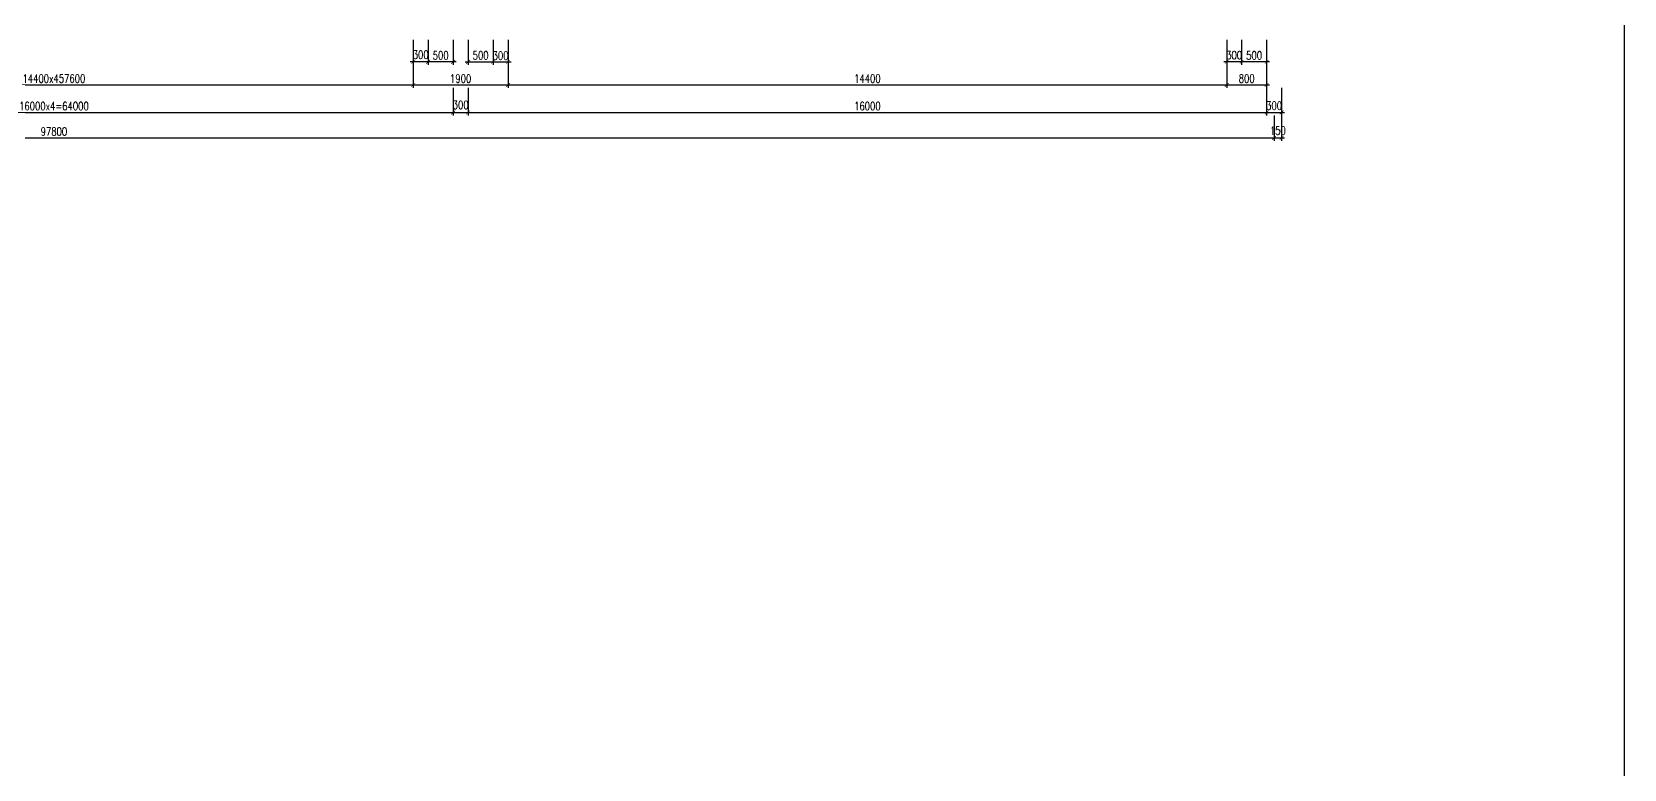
# Model space of a CAD drawing. Header units: millimetres. Extents: x -702765 to 835888, y -645289 to 262.
# Drawn here: x 627498 to 659404, y -434823 to -420051 of the extents above; entities that cross this region are included whole.
import ezdxf

# ---------------------------------------------------------------- set-up
doc = ezdxf.new("R2010")
doc.units = ezdxf.units.MM
doc.header["$LTSCALE"] = 0.01
doc.styles.add('2-5', font='romans.shx', dxfattribs={"width": 0.75, "bigfont": 'vns.shx'})
doc.dimstyles.new('1-75 HP', dxfattribs={"dimscale": 75, "dimtxt": 2.2, "dimasz": 1, "dimexe": 0.8, "dimexo": 0, "dimgap": 0.6, "dimtad": 1, "dimdec": 0, "dimdsep": 46, "dimtxsty": '2-5', "dimblk": 'ARCHTICK', "dimcen": 2.5, "dimdle": 0.8, "dimclrd": 1, "dimclre": 1, "dimclrt": 2, "dimadec": 0, "dimazin": 0, "dimtfac": 1, "dimtdec": 0, "dimtmove": 2, "dimatfit": 3, "dimldrblk": 'ARCHTICK', "dimfxl": 0, "dimtolj": 1, "dimtzin": 0, "dimarcsym": 0})

# ---------------------------------------------------------------- blocks, each defined once
blk = doc.blocks.new('_ArchTick')
at = {"color": 0, "linetype": 'ByBlock', "const_width": 0.15}
blk.add_lwpolyline([(-0.5, -0.5), (0.5, 0.5)], dxfattribs=at)
blk = doc.blocks.new('*D609')
at = {"color": 1, "lineweight": -2}
for p, q in [((620740, -420213), (620740, -421175)), ((635140, -420213), (635140, -421175)), ((620680, -421115), (635200, -421115))]:
    blk.add_line(p, q, dxfattribs=at)
at = {"layer": 'Defpoints', "color": 0}
for p in [(620740, -420213), (635140, -420213), (635140, -421115)]:
    blk.add_point(p, dxfattribs=at)
at = {"color": 1, "lineweight": -2, "xscale": 75, "yscale": 75, "zscale": 75, "rotation": 180}
blk.add_blockref('_ArchTick', (620740, -421115), dxfattribs=at)
at = {"color": 1, "lineweight": -2, "xscale": 75, "yscale": 75, "zscale": 75}
blk.add_blockref('_ArchTick', (635140, -421115), dxfattribs=at)
at = {"color": 2, "insert": (627940, -420987), "char_height": 165, "attachment_point": 5, "style": '2-5'}
blk.add_mtext('\\A1;14400x457600', dxfattribs=at)
blk = doc.blocks.new('*D610')
at = {"color": 1, "lineweight": -2}
for p, q in [((635140, -420213), (635140, -421175)), ((637040, -420213), (637040, -421175)), ((635080, -421115), (637100, -421115))]:
    blk.add_line(p, q, dxfattribs=at)
at = {"layer": 'Defpoints', "color": 0}
for p in [(635140, -420213), (637040, -420213), (637040, -421115)]:
    blk.add_point(p, dxfattribs=at)
at = {"color": 1, "lineweight": -2, "xscale": 75, "yscale": 75, "zscale": 75, "rotation": 180}
blk.add_blockref('_ArchTick', (635140, -421115), dxfattribs=at)
at = {"color": 1, "lineweight": -2, "xscale": 75, "yscale": 75, "zscale": 75}
blk.add_blockref('_ArchTick', (637040, -421115), dxfattribs=at)
at = {"color": 2, "insert": (636090, -420987), "char_height": 165, "attachment_point": 5, "style": '2-5'}
blk.add_mtext('\\A1;1900', dxfattribs=at)
blk = doc.blocks.new('*D611')
at = {"color": 1, "lineweight": -2}
for p, q in [((637040, -420213), (637040, -421175)), ((651440, -420213), (651440, -421175)), ((636980, -421115), (651500, -421115))]:
    blk.add_line(p, q, dxfattribs=at)
at = {"layer": 'Defpoints', "color": 0}
for p in [(637040, -420213), (651440, -420213), (651440, -421115)]:
    blk.add_point(p, dxfattribs=at)
at = {"color": 1, "lineweight": -2, "xscale": 75, "yscale": 75, "zscale": 75, "rotation": 180}
blk.add_blockref('_ArchTick', (637040, -421115), dxfattribs=at)
at = {"color": 1, "lineweight": -2, "xscale": 75, "yscale": 75, "zscale": 75}
blk.add_blockref('_ArchTick', (651440, -421115), dxfattribs=at)
at = {"color": 2, "insert": (644240, -420987), "char_height": 165, "attachment_point": 5, "style": '2-5'}
blk.add_mtext('\\A1;14400', dxfattribs=at)
blk = doc.blocks.new('*D612')
at = {"color": 1, "lineweight": -2}
for p, q in [((651440, -420213), (651440, -421175)), ((652240, -420213), (652240, -421175)), ((651380, -421115), (652300, -421115))]:
    blk.add_line(p, q, dxfattribs=at)
at = {"layer": 'Defpoints', "color": 0}
for p in [(651440, -420213), (652240, -420213), (652240, -421115)]:
    blk.add_point(p, dxfattribs=at)
at = {"color": 1, "lineweight": -2, "xscale": 75, "yscale": 75, "zscale": 75, "rotation": 180}
blk.add_blockref('_ArchTick', (651440, -421115), dxfattribs=at)
at = {"color": 1, "lineweight": -2, "xscale": 75, "yscale": 75, "zscale": 75}
blk.add_blockref('_ArchTick', (652240, -421115), dxfattribs=at)
at = {"color": 2, "insert": (651840, -420987), "char_height": 165, "attachment_point": 5, "style": '2-5'}
blk.add_mtext('\\A1;800', dxfattribs=at)
blk = doc.blocks.new('*D627')
at = {"color": 1, "lineweight": -2}
for p, q in [((651740, -420213), (651740, -420712)), ((652240, -420213), (652240, -420712)), ((652300, -420652), (651680, -420652))]:
    blk.add_line(p, q, dxfattribs=at)
at = {"layer": 'Defpoints', "color": 0}
for p in [(651740, -420213), (652240, -420213), (651740, -420652)]:
    blk.add_point(p, dxfattribs=at)
at = {"color": 1, "lineweight": -2, "xscale": 75, "yscale": 75, "zscale": 75, "rotation": 180}
blk.add_blockref('_ArchTick', (651740, -420652), dxfattribs=at)
at = {"color": 1, "lineweight": -2, "xscale": 75, "yscale": 75, "zscale": 75}
blk.add_blockref('_ArchTick', (652240, -420652), dxfattribs=at)
at = {"color": 2, "insert": (651990, -420523), "char_height": 165, "attachment_point": 5, "style": '2-5'}
blk.add_mtext('\\A1;500', dxfattribs=at)
blk = doc.blocks.new('*D622')
at = {"color": 1, "lineweight": -2}
for p, q in [((651440, -420213), (651440, -420712)), ((651740, -420213), (651740, -420712)), ((651800, -420652), (651380, -420652))]:
    blk.add_line(p, q, dxfattribs=at)
at = {"layer": 'Defpoints', "color": 0}
for p in [(651440, -420213), (651740, -420213), (651440, -420652)]:
    blk.add_point(p, dxfattribs=at)
at = {"color": 1, "lineweight": -2, "xscale": 75, "yscale": 75, "zscale": 75, "rotation": 180}
blk.add_blockref('_ArchTick', (651440, -420652), dxfattribs=at)
at = {"color": 1, "lineweight": -2, "xscale": 75, "yscale": 75, "zscale": 75}
blk.add_blockref('_ArchTick', (651740, -420652), dxfattribs=at)
at = {"color": 2, "insert": (651590, -420519), "char_height": 165, "attachment_point": 5, "style": '2-5'}
blk.add_mtext('\\A1;300', dxfattribs=at)
blk = doc.blocks.new('*D623')
at = {"color": 1, "lineweight": -2}
for p, q in [((636240, -420213), (636240, -420712)), ((636740, -420213), (636740, -420712)), ((636180, -420652), (636800, -420652))]:
    blk.add_line(p, q, dxfattribs=at)
at = {"layer": 'Defpoints', "color": 0}
for p in [(636240, -420213), (636740, -420213), (636740, -420652)]:
    blk.add_point(p, dxfattribs=at)
at = {"color": 1, "lineweight": -2, "xscale": 75, "yscale": 75, "zscale": 75, "rotation": 180}
blk.add_blockref('_ArchTick', (636240, -420652), dxfattribs=at)
at = {"color": 1, "lineweight": -2, "xscale": 75, "yscale": 75, "zscale": 75}
blk.add_blockref('_ArchTick', (636740, -420652), dxfattribs=at)
at = {"color": 2, "insert": (636490, -420523), "char_height": 165, "attachment_point": 5, "style": '2-5'}
blk.add_mtext('\\A1;500', dxfattribs=at)
blk = doc.blocks.new('*D624')
at = {"color": 1, "lineweight": -2}
for p, q in [((636740, -420213), (636740, -420712)), ((637040, -420213), (637040, -420712)), ((636680, -420652), (637100, -420652))]:
    blk.add_line(p, q, dxfattribs=at)
at = {"layer": 'Defpoints', "color": 0}
for p in [(636740, -420213), (637040, -420213), (637040, -420652)]:
    blk.add_point(p, dxfattribs=at)
at = {"color": 1, "lineweight": -2, "xscale": 75, "yscale": 75, "zscale": 75, "rotation": 180}
blk.add_blockref('_ArchTick', (636740, -420652), dxfattribs=at)
at = {"color": 1, "lineweight": -2, "xscale": 75, "yscale": 75, "zscale": 75}
blk.add_blockref('_ArchTick', (637040, -420652), dxfattribs=at)
at = {"color": 2, "insert": (636890, -420528), "char_height": 165, "attachment_point": 5, "style": '2-5'}
blk.add_mtext('\\A1;300', dxfattribs=at)
blk = doc.blocks.new('*D625')
at = {"color": 1, "lineweight": -2}
for p, q in [((635440, -420213), (635440, -420712)), ((635940, -420213), (635940, -420712)), ((636000, -420652), (635380, -420652))]:
    blk.add_line(p, q, dxfattribs=at)
at = {"layer": 'Defpoints', "color": 0}
for p in [(635440, -420213), (635940, -420213), (635440, -420652)]:
    blk.add_point(p, dxfattribs=at)
at = {"color": 1, "lineweight": -2, "xscale": 75, "yscale": 75, "zscale": 75, "rotation": 180}
blk.add_blockref('_ArchTick', (635440, -420652), dxfattribs=at)
at = {"color": 1, "lineweight": -2, "xscale": 75, "yscale": 75, "zscale": 75}
blk.add_blockref('_ArchTick', (635940, -420652), dxfattribs=at)
at = {"color": 2, "insert": (635690, -420523), "char_height": 165, "attachment_point": 5, "style": '2-5'}
blk.add_mtext('\\A1;500', dxfattribs=at)
blk = doc.blocks.new('*D626')
at = {"color": 1, "lineweight": -2}
for p, q in [((635140, -420213), (635140, -420712)), ((635440, -420213), (635440, -420712)), ((635500, -420652), (635080, -420652))]:
    blk.add_line(p, q, dxfattribs=at)
at = {"layer": 'Defpoints', "color": 0}
for p in [(635140, -420213), (635440, -420213), (635140, -420652)]:
    blk.add_point(p, dxfattribs=at)
at = {"color": 1, "lineweight": -2, "xscale": 75, "yscale": 75, "zscale": 75, "rotation": 180}
blk.add_blockref('_ArchTick', (635140, -420652), dxfattribs=at)
at = {"color": 1, "lineweight": -2, "xscale": 75, "yscale": 75, "zscale": 75}
blk.add_blockref('_ArchTick', (635440, -420652), dxfattribs=at)
at = {"color": 2, "insert": (635290, -420510), "char_height": 165, "attachment_point": 5, "style": '2-5'}
blk.add_mtext('\\A1;300', dxfattribs=at)
blk = doc.blocks.new('*D631')
at = {"color": 1, "lineweight": -2}
for p, q in [((619940, -421175), (619940, -421726)), ((635940, -421175), (635940, -421726)), ((619880, -421666), (636000, -421666))]:
    blk.add_line(p, q, dxfattribs=at)
at = {"layer": 'Defpoints', "color": 0}
for p in [(619940, -421175), (635940, -421175), (635940, -421666)]:
    blk.add_point(p, dxfattribs=at)
at = {"color": 1, "lineweight": -2, "xscale": 75, "yscale": 75, "zscale": 75, "rotation": 180}
blk.add_blockref('_ArchTick', (619940, -421666), dxfattribs=at)
at = {"color": 1, "lineweight": -2, "xscale": 75, "yscale": 75, "zscale": 75}
blk.add_blockref('_ArchTick', (635940, -421666), dxfattribs=at)
at = {"color": 2, "insert": (627940, -421539), "char_height": 165, "attachment_point": 5, "style": '2-5'}
blk.add_mtext('\\A1;16000x4=64000', dxfattribs=at)
blk = doc.blocks.new('*D632')
at = {"color": 1, "lineweight": -2}
for p, q in [((635940, -421175), (635940, -421726)), ((636240, -421175), (636240, -421726)), ((635880, -421666), (636300, -421666))]:
    blk.add_line(p, q, dxfattribs=at)
at = {"layer": 'Defpoints', "color": 0}
for p in [(635940, -421175), (636240, -421175), (636240, -421666)]:
    blk.add_point(p, dxfattribs=at)
at = {"color": 1, "lineweight": -2, "xscale": 75, "yscale": 75, "zscale": 75, "rotation": 180}
blk.add_blockref('_ArchTick', (635940, -421666), dxfattribs=at)
at = {"color": 1, "lineweight": -2, "xscale": 75, "yscale": 75, "zscale": 75}
blk.add_blockref('_ArchTick', (636240, -421666), dxfattribs=at)
at = {"color": 2, "insert": (636090, -421515), "char_height": 165, "attachment_point": 5, "style": '2-5'}
blk.add_mtext('\\A1;300', dxfattribs=at)
blk = doc.blocks.new('*D633')
at = {"color": 1, "lineweight": -2}
for p, q in [((636240, -421175), (636240, -421726)), ((652240, -421175), (652240, -421726)), ((636180, -421666), (652300, -421666))]:
    blk.add_line(p, q, dxfattribs=at)
at = {"layer": 'Defpoints', "color": 0}
for p in [(636240, -421175), (652240, -421175), (652240, -421666)]:
    blk.add_point(p, dxfattribs=at)
at = {"color": 1, "lineweight": -2, "xscale": 75, "yscale": 75, "zscale": 75, "rotation": 180}
blk.add_blockref('_ArchTick', (636240, -421666), dxfattribs=at)
at = {"color": 1, "lineweight": -2, "xscale": 75, "yscale": 75, "zscale": 75}
blk.add_blockref('_ArchTick', (652240, -421666), dxfattribs=at)
at = {"color": 2, "insert": (644240, -421539), "char_height": 165, "attachment_point": 5, "style": '2-5'}
blk.add_mtext('\\A1;16000', dxfattribs=at)
blk = doc.blocks.new('*D634')
at = {"color": 1, "lineweight": -2}
for p, q in [((652240, -421175), (652240, -421726)), ((652540, -421175), (652540, -421726)), ((652180, -421666), (652600, -421666))]:
    blk.add_line(p, q, dxfattribs=at)
at = {"layer": 'Defpoints', "color": 0}
for p in [(652240, -421175), (652540, -421175), (652540, -421666)]:
    blk.add_point(p, dxfattribs=at)
at = {"color": 1, "lineweight": -2, "xscale": 75, "yscale": 75, "zscale": 75, "rotation": 180}
blk.add_blockref('_ArchTick', (652240, -421666), dxfattribs=at)
at = {"color": 1, "lineweight": -2, "xscale": 75, "yscale": 75, "zscale": 75}
blk.add_blockref('_ArchTick', (652540, -421666), dxfattribs=at)
at = {"color": 2, "insert": (652390, -421530), "char_height": 165, "attachment_point": 5, "style": '2-5'}
blk.add_mtext('\\A1;300', dxfattribs=at)
blk = doc.blocks.new('*D636')
at = {"color": 1, "lineweight": -2}
for p, q in [((603490, -421726), (603490, -422236)), ((652390, -421726), (652390, -422236)), ((603430, -422176), (652450, -422176))]:
    blk.add_line(p, q, dxfattribs=at)
at = {"layer": 'Defpoints', "color": 0}
for p in [(603490, -421726), (652390, -421726), (652390, -422176)]:
    blk.add_point(p, dxfattribs=at)
at = {"color": 1, "lineweight": -2, "xscale": 75, "yscale": 75, "zscale": 75, "rotation": 180}
blk.add_blockref('_ArchTick', (603490, -422176), dxfattribs=at)
at = {"color": 1, "lineweight": -2, "xscale": 75, "yscale": 75, "zscale": 75}
blk.add_blockref('_ArchTick', (652390, -422176), dxfattribs=at)
at = {"color": 2, "insert": (627940, -422048), "char_height": 165, "attachment_point": 5, "style": '2-5'}
blk.add_mtext('\\A1;97800', dxfattribs=at)
blk = doc.blocks.new('*D637')
at = {"color": 1, "lineweight": -2}
for p, q in [((652390, -421726), (652390, -422236)), ((652540, -421726), (652540, -422236)), ((652330, -422176), (652600, -422176))]:
    blk.add_line(p, q, dxfattribs=at)
at = {"layer": 'Defpoints', "color": 0}
for p in [(652390, -421726), (652540, -421726), (652540, -422176)]:
    blk.add_point(p, dxfattribs=at)
at = {"color": 1, "lineweight": -2, "xscale": 75, "yscale": 75, "zscale": 75, "rotation": 180}
blk.add_blockref('_ArchTick', (652390, -422176), dxfattribs=at)
at = {"color": 1, "lineweight": -2, "xscale": 75, "yscale": 75, "zscale": 75}
blk.add_blockref('_ArchTick', (652540, -422176), dxfattribs=at)
at = {"color": 2, "insert": (652465, -422030), "char_height": 165, "attachment_point": 5, "style": '2-5'}
blk.add_mtext('\\A1;150', dxfattribs=at)

msp = doc.modelspace()

# ---------------------------------------------------------------- linework, layer by layer
msp.add_lwpolyline([(521381, -400359.1), (659404.4, -400359.1), (659404.4, -469287.1), (521381, -469287.1)], close=True)

# ---------------------------------------------------------------- dimensions: what is measured, and where the dimension line sits
for base, p1, p2, text, picture, middle in [((635139.7, -421114.6), (620739.7, -420212.5), (635139.7, -420212.5), '<>x457600', '*D609', (627939.7, -420987.1)), ((635939.7, -421666.1), (619939.7, -421174.6), (635939.7, -421174.6), '<>x4=64000', '*D631', (627939.7, -421538.6)), ((652389.7, -422175.8), (603489.7, -421726.1), (652389.7, -421726.1), '97800', '*D636', (627939.7, -422048.3))]:
    dim = msp.add_linear_dim(base=base, p1=p1, p2=p2, text=text, dimstyle='1-75 HP')
    dim.commit()
    dim.dimension.update_dxf_attribs({"geometry": picture, "text_midpoint": middle})
for base, p1, p2, picture, middle in [((637039.7, -421114.6), (635139.7, -420212.5), (637039.7, -420212.5), '*D610', (636089.7, -420987.1)), ((651439.7, -421114.6), (637039.7, -420212.5), (651439.7, -420212.5), '*D611', (644239.7, -420987.1)), ((652239.7, -421114.6), (651439.7, -420212.5), (652239.7, -420212.5), '*D612', (651839.7, -420987.1)), ((652239.7, -421666.1), (636239.7, -421174.6), (652239.7, -421174.6), '*D633', (644239.7, -421538.6))]:
    dim = msp.add_linear_dim(base=base, p1=p1, p2=p2, dimstyle='1-75 HP')
    dim.commit()
    dim.dimension.update_dxf_attribs({"geometry": picture, "text_midpoint": middle})
for base, p1, p2, picture, middle in [((635139.7, -420652.4), (635439.7, -420212.5), (635139.7, -420212.5), '*D626', (635289.7, -420509.7)), ((635439.7, -420652.4), (635939.7, -420212.5), (635439.7, -420212.5), '*D625', (635689.7, -420523.2)), ((651439.7, -420652.4), (651739.7, -420212.5), (651439.7, -420212.5), '*D622', (651589.7, -420518.8)), ((651739.7, -420652.4), (652239.7, -420212.5), (651739.7, -420212.5), '*D627', (651989.7, -420523.2))]:
    dim = msp.add_linear_dim(base=base, p1=p1, p2=p2, angle=180, dimstyle='1-75 HP')
    dim.commit()
    dim.dimension.update_dxf_attribs({"geometry": picture, "text_midpoint": middle, "dimtype": 160})
for base, p1, p2, picture, middle in [((636739.7, -420652.4), (636239.7, -420212.5), (636739.7, -420212.5), '*D623', (636489.7, -420523.2)), ((637039.7, -420652.4), (636739.7, -420212.5), (637039.7, -420212.5), '*D624', (636889.7, -420528.3)), ((636239.7, -421666.1), (635939.7, -421174.6), (636239.7, -421174.6), '*D632', (636089.7, -421514.8)), ((652539.7, -421666.1), (652239.7, -421174.6), (652539.7, -421174.6), '*D634', (652389.7, -421529.6)), ((652539.7, -422175.8), (652389.7, -421726.1), (652539.7, -421726.1), '*D637', (652464.7, -422029.9))]:
    dim = msp.add_linear_dim(base=base, p1=p1, p2=p2, dimstyle='1-75 HP')
    dim.commit()
    dim.dimension.update_dxf_attribs({"geometry": picture, "text_midpoint": middle, "dimtype": 160})

doc.saveas('drawing.dxf')
